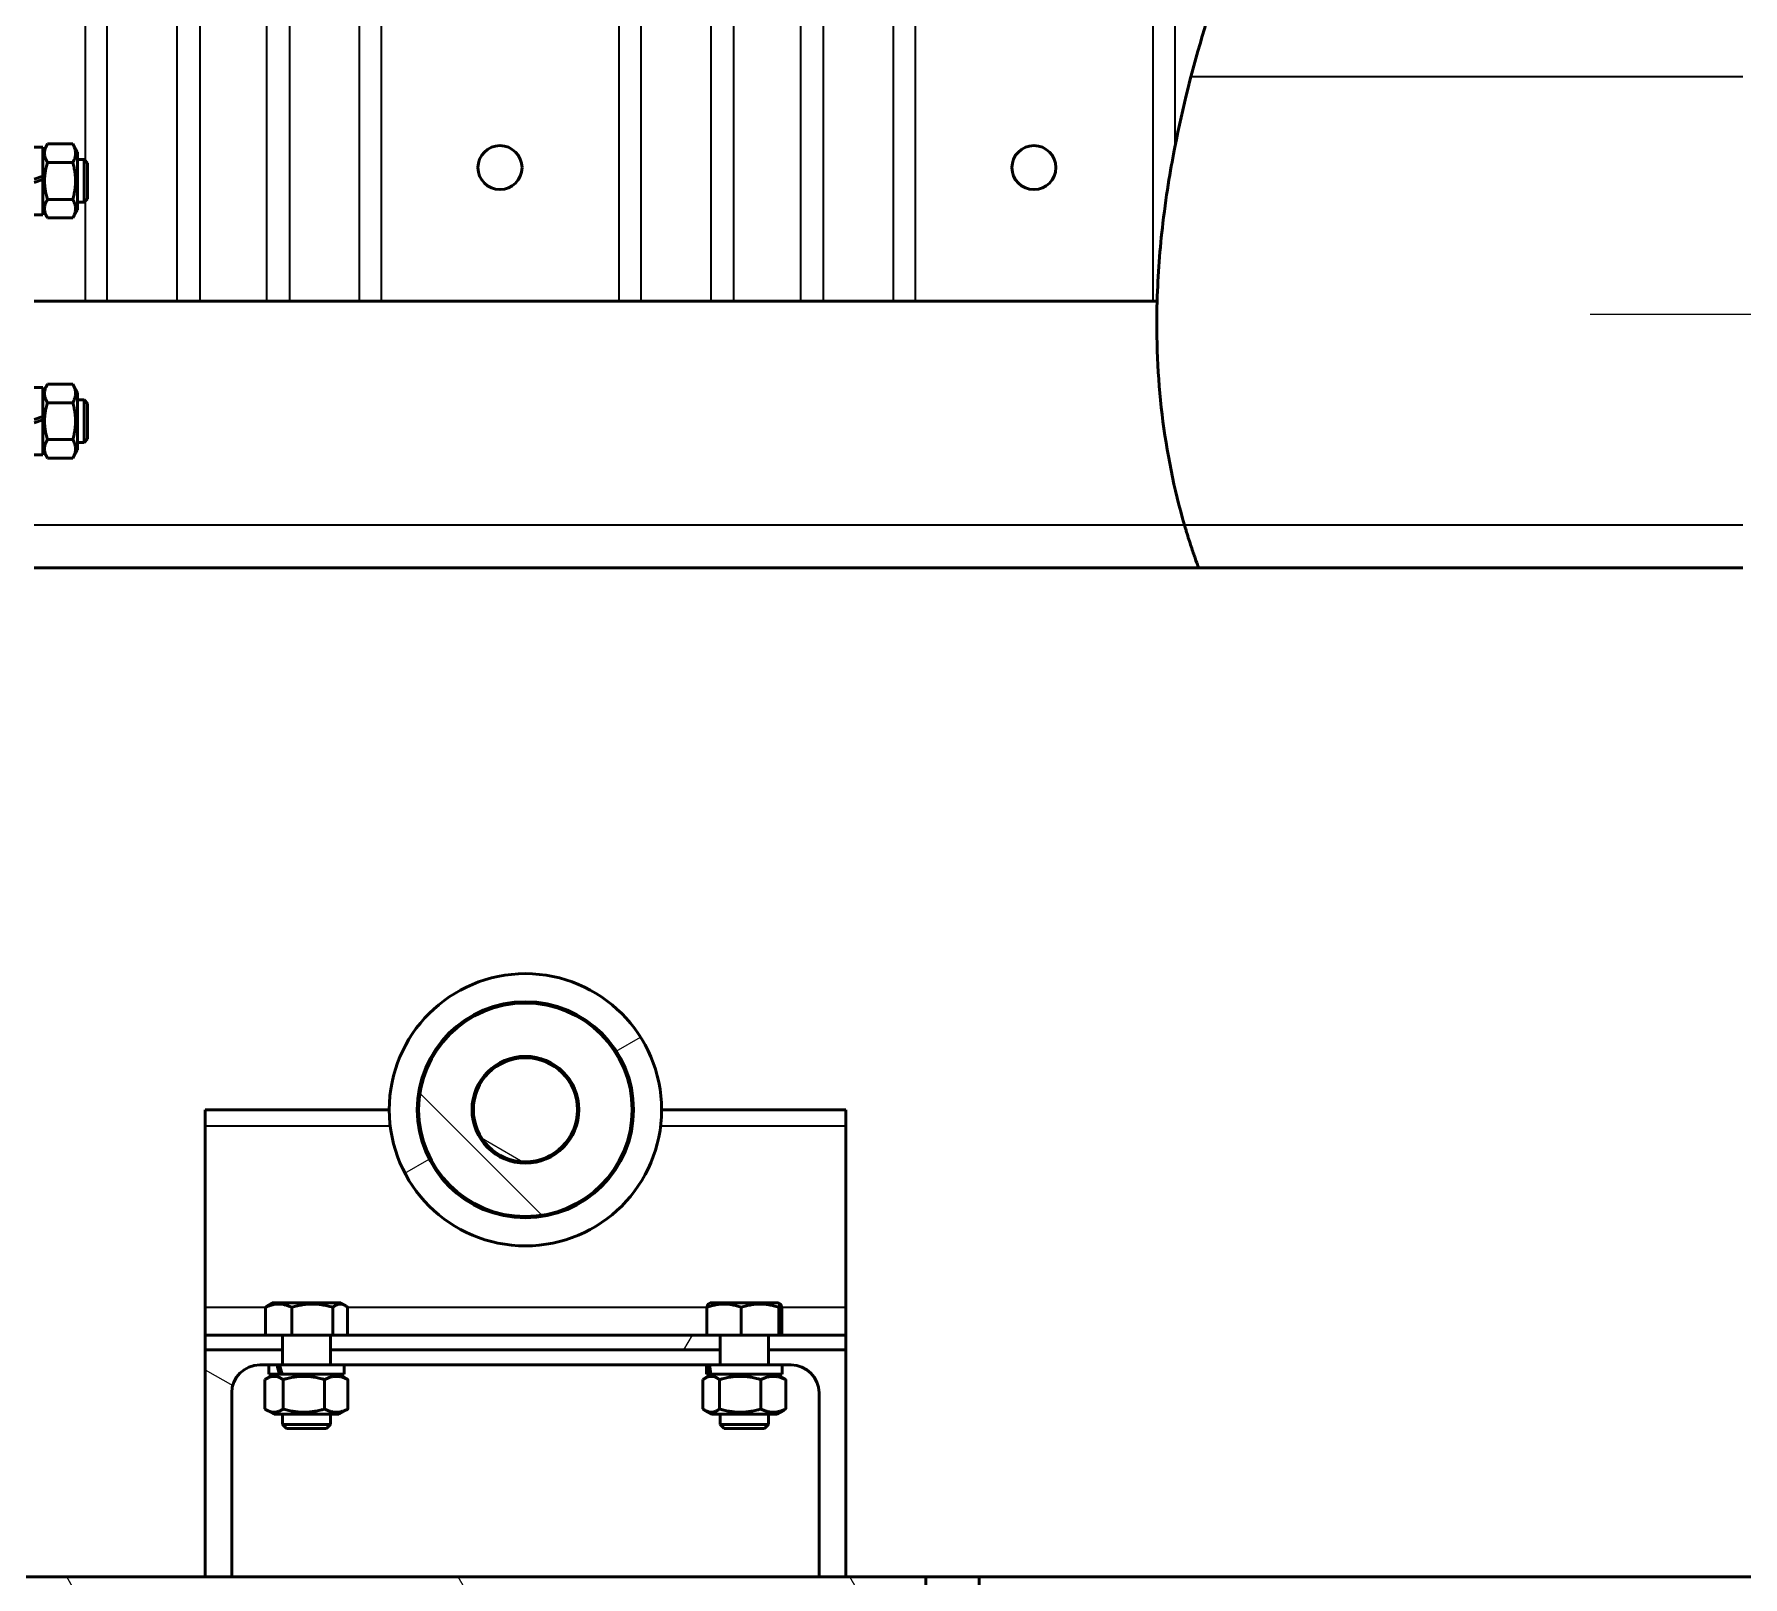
# Model space of a CAD drawing. Header units: millimetres. Extents: x 0 to 25230, y 0 to 17820.
# Drawn here: x 2067.3 to 2547.3, y 6309.6 to 6743.1 of the extents above; entities that cross this region are included whole.
import ezdxf

# ---------------------------------------------------------------- set-up
doc = ezdxf.new("R2010")
doc.units = ezdxf.units.MM
doc.header["$LTSCALE"] = 30
doc.linetypes.add('CHAIN', pattern=[0.7087, 0.4724, -0.0591, 0.1181, -0.0591])
for name, color, linetype, lineweight in [('Видимые тонкие (ГОСТ)', 7, 'Continuous', 35), ('Видимый контур (ГОСТ)', 7, 'Continuous', 50), ('Маркер центра (ГОСТ)', 7, 'Continuous', 25), ('Штриховка (ГОСТ)', 7, 'Continuous', 18)]:
    doc.layers.add(name, color=color, linetype=linetype, lineweight=lineweight)
pattern_1 = [(150.0002, (0, 0), (-47.6246, -82.4891), [])]
pattern_2 = [(60, (0, 0), (-82.4889, 47.625), [])]
pattern_3 = [(30, (0, 0), (-47.625, 82.4889), [])]

msp = doc.modelspace()

# ---------------------------------------------------------------- hatches: boundary and pattern name
at = {"layer": 'Штриховка (ГОСТ)'}
h = msp.add_hatch(dxfattribs=at)
h.set_pattern_fill('ANSI31', color=256, scale=762, angle=-14.999978, style=0)
h.set_pattern_definition(pattern_3)
edge = h.paths.add_edge_path()
edge.add_ellipse((2205.3456, 6440.8184), major_axis=(0, 38.25), ratio=1, start_angle=0, end_angle=360)
edge = h.paths.add_edge_path(flags=0)
edge.add_ellipse((2205.3456, 6440.8184), major_axis=(0, 30.375), ratio=1, start_angle=0, end_angle=360)
h = msp.add_hatch(dxfattribs=at)
h.set_pattern_fill('ANSI31', color=256, scale=762, angle=90.00021, style=0)
h.set_pattern_definition([(135.0002, (0, 0), (-67.3517, -67.3522), [])])
edge = h.paths.add_edge_path()
edge.add_ellipse((2205.3456, 6440.8184), major_axis=(0, 30), ratio=1, start_angle=0, end_angle=360)
edge = h.paths.add_edge_path(flags=0)
edge.add_ellipse((2205.3456, 6440.8184), major_axis=(0, 15), ratio=1, start_angle=0, end_angle=360)
h = msp.add_hatch(dxfattribs=at)
h.set_pattern_fill('ANSI31', color=256, scale=762, angle=105.000246, style=0)
h.set_pattern_definition(pattern_1)
edge = h.paths.add_edge_path()
edge.add_ellipse((2205.3456, 6440.8184), major_axis=(0, 14.625), ratio=1, start_angle=0, end_angle=360)
h = msp.add_hatch(dxfattribs=at)
h.set_pattern_fill('ANSI31', color=256, scale=762, angle=14.999978, style=0)
h.set_pattern_definition(pattern_2)
h.paths.add_polyline_path([(2115.3456, 6373.3184), (2137.0956, 6373.3184), (2137.0956, 6377.5184), (2132.305, 6377.5184), (2115.3456, 6377.5184)])
h = msp.add_hatch(dxfattribs=at)
h.set_pattern_fill('ANSI31', color=256, scale=762, angle=14.999978, style=0)
h.set_pattern_definition(pattern_2)
h.paths.add_polyline_path([(2150.5956, 6373.3184), (2260.0956, 6373.3184), (2260.0956, 6377.5184), (2256.3207, 6377.5184), (2155.3862, 6377.5184), (2151.2365, 6377.5184), (2150.5956, 6377.5184)])
h = msp.add_hatch(dxfattribs=at)
h.set_pattern_fill('ANSI31', color=256, scale=762, angle=14.999978, style=0)
h.set_pattern_definition(pattern_2)
h.paths.add_polyline_path([(2273.5956, 6373.3184), (2295.3456, 6373.3184), (2295.3456, 6377.5184), (2277.3705, 6377.5184), (2276.5167, 6377.5184), (2273.5956, 6377.5184)])
h = msp.add_hatch(dxfattribs=at)
h.set_pattern_fill('ANSI31', color=256, scale=762, angle=105.000246, style=0)
h.set_pattern_definition(pattern_1)
edge = h.paths.add_edge_path()
edge.add_line((2130.7206, 6369.1184), (2133.2331, 6369.1184))
edge.add_line((2133.2331, 6369.1184), (2135.5957, 6369.1184))
edge.add_line((2135.5957, 6369.1184), (2136.2958, 6369.1184))
edge.add_line((2136.2958, 6369.1184), (2137.0956, 6369.1184))
edge.add_line((2137.0956, 6369.1184), (2137.0956, 6373.3184))
edge.add_line((2137.0956, 6373.3184), (2115.3456, 6373.3184))
edge.add_line((2115.3456, 6373.3184), (2115.3456, 6309.5684))
edge.add_line((2115.3456, 6309.5684), (2122.7827, 6309.5684))
edge.add_ellipse((2118.3456, 6310.3184), major_axis=(0.75, 4.4371), ratio=1, start_angle=270, end_angle=279.594068)
edge.add_line((2122.8456, 6310.3184), (2122.8456, 6361.2434))
edge.add_ellipse((2130.7206, 6361.2434), major_axis=(0, 7.875), ratio=1, start_angle=0, end_angle=90, ccw=False)
h = msp.add_hatch(dxfattribs=at)
h.set_pattern_fill('ANSI31', color=256, scale=762, angle=105.000246, style=0)
h.set_pattern_definition(pattern_1)
h.paths.add_polyline_path([(2154.4581, 6369.1184), (2256.2331, 6369.1184), (2256.6813, 6369.1184), (2257.0326, 6369.1184), (2260.0956, 6369.1184), (2260.0956, 6373.3184), (2150.5956, 6373.3184), (2150.5956, 6369.1184)])
h = msp.add_hatch(dxfattribs=at)
h.set_pattern_fill('ANSI31', color=256, scale=762, angle=105.000246, style=0)
h.set_pattern_definition(pattern_1)
edge = h.paths.add_edge_path()
edge.add_line((2277.4581, 6369.1184), (2279.9706, 6369.1184))
edge.add_ellipse((2279.9706, 6361.2434), major_axis=(7.875, 0), ratio=1, start_angle=0, end_angle=90, ccw=False)
edge.add_line((2287.8456, 6361.2434), (2287.8456, 6310.3184))
edge.add_ellipse((2292.3456, 6310.3184), major_axis=(0, -4.5), ratio=1, start_angle=270, end_angle=279.594068)
edge.add_line((2287.9086, 6309.5684), (2295.3456, 6309.5684))
edge.add_line((2295.3456, 6309.5684), (2295.3456, 6373.3184))
edge.add_line((2295.3456, 6373.3184), (2273.5956, 6373.3184))
edge.add_line((2273.5956, 6373.3184), (2273.5956, 6369.1184))
edge.add_line((2273.5956, 6369.1184), (2277.4581, 6369.1184))
h = msp.add_hatch(dxfattribs=at)
h.set_pattern_fill('ANSI31', color=256, scale=762, angle=75.000175, style=0)
h.set_pattern_definition([(120.0002, (0, 0), (-82.4888, -47.6253), [])])
h.paths.add_polyline_path([(1838.9706, 6294.9434), (1836.1255, 6292.0983), (2317.8456, 6292.0983), (2317.8456, 6309.5684), (2295.3456, 6309.5684), (2287.9086, 6309.5684), (2122.7827, 6309.5684), (2115.3456, 6309.5684), (1923.3456, 6309.5684), (1923.3456, 6294.9434)])
h = msp.add_hatch(dxfattribs=at)
h.set_pattern_fill('ANSI31', color=256, scale=762, angle=-14.999978, style=0)
h.set_pattern_definition(pattern_3)
h.paths.add_polyline_path([(2317.8456, 6116.8184), (2332.8456, 6116.8184), (2332.8456, 6309.5684), (2317.8456, 6309.5684), (2317.8456, 6292.0983), (2317.8456, 6134.2885)])

# ---------------------------------------------------------------- linework, layer by layer
at = {"layer": 'Видимые тонкие (ГОСТ)'}
for p, q in [((2087.7966, 8415.5684), (2087.7966, 6668.0684)), ((2107.4453, 8415.5684), (2107.4453, 6668.0684)), ((2113.8473, 8415.5684), (2113.8473, 6668.0684)), ((2132.6321, 8415.5684), (2132.6321, 6668.0684)), ((2139.0342, 8415.5684), (2139.0342, 6668.0684)), ((2158.6829, 8415.5684), (2158.6829, 6668.0684)), ((2164.8456, 8415.5684), (2164.8456, 6668.0684)), ((2231.6338, 8415.5684), (2231.6338, 6668.0684)), ((2237.7966, 8415.5684), (2237.7966, 6668.0684)), ((2257.4453, 8415.5684), (2257.4453, 6668.0684)), ((2263.8473, 8415.5684), (2263.8473, 6668.0684)), ((2282.6321, 8415.5684), (2282.6321, 6668.0684)), ((2289.0342, 8415.5684), (2289.0342, 6668.0684)), ((2308.6828, 8415.5684), (2308.6828, 6668.0684)), ((2314.8456, 8415.5684), (2314.8456, 6668.0684)), ((2381.6338, 8415.5684), (2381.6338, 6668.0684)), ((2387.7966, 8415.5684), (2387.7966, 6711.345)), ((2081.6338, 8353.6067), (2081.6338, 6707.5302)), ((2547.3456, 6731.0684), (2392.3116, 6731.0684)), ((2081.6338, 6696.1067), (2081.6338, 6668.0684)), ((2390.5205, 6605.0684), (2067.3456, 6605.0684)), ((2547.3456, 6605.0684), (2390.5205, 6605.0684)), ((2115.3456, 6436.3184), (2167.3612, 6436.3184)), ((2243.33, 6436.3184), (2295.3456, 6436.3184)), ((2115.3456, 6385.3934), (2132.3945, 6385.3934)), ((2155.2967, 6385.3934), (2256.3391, 6385.3934)), ((2277.3521, 6385.3934), (2295.3456, 6385.3934))]:
    msp.add_line(p, q, dxfattribs=at)
at = {"layer": 'Видимый контур (ГОСТ)'}
for p, q in [((2067.3456, 6711.3059), (2069.7456, 6711.3059)), ((2069.7456, 6709.9184), (2071.0691, 6712.2107)), ((2069.7456, 6711.3059), (2069.7456, 6703.172)), ((2078.1721, 6712.2107), (2071.0691, 6712.2107)), ((2079.4956, 6709.9184), (2078.1721, 6712.2107)), ((2078.1721, 6707.0146), (2071.0691, 6707.0146)), ((2079.4956, 6693.7184), (2079.4956, 6709.9184)), ((2079.4956, 6707.8184), (2081.3456, 6707.8184)), ((2081.3456, 6695.8184), (2081.3456, 6707.8184)), ((2082.3456, 6706.8184), (2081.3456, 6707.8184)), ((2082.3456, 6706.8184), (2082.3456, 6696.8184)), ((2069.7456, 6703.172), (2067.3456, 6702.2984)), ((2067.3456, 6701.3384), (2069.7456, 6702.212)), ((2069.7456, 6703.172), (2069.7456, 6702.212)), ((2069.7456, 6702.212), (2069.7456, 6692.3309)), ((2078.1721, 6696.6223), (2071.0691, 6696.6223)), ((2082.3456, 6696.8184), (2081.3456, 6695.8184)), ((2067.3456, 6692.3309), (2069.7456, 6692.3309)), ((2069.7456, 6693.7184), (2071.0691, 6691.4261)), ((2078.1721, 6691.4261), (2071.0691, 6691.4261)), ((2079.4956, 6693.7184), (2078.1721, 6691.4261)), ((2079.4956, 6695.8184), (2081.3456, 6695.8184)), ((2081.6338, 6668.0684), (2067.3456, 6668.0684)), ((2087.7966, 6668.0684), (2081.6338, 6668.0684)), ((2107.4453, 6668.0684), (2087.7966, 6668.0684)), ((2107.4453, 6668.0684), (2113.8473, 6668.0684)), ((2132.6321, 6668.0684), (2113.8473, 6668.0684)), ((2132.6321, 6668.0684), (2139.0342, 6668.0684)), ((2158.6829, 6668.0684), (2139.0342, 6668.0684)), ((2164.8456, 6668.0684), (2158.6829, 6668.0684)), ((2231.6338, 6668.0684), (2164.8456, 6668.0684)), ((2237.7966, 6668.0684), (2231.6338, 6668.0684)), ((2257.4453, 6668.0684), (2237.7966, 6668.0684)), ((2257.4453, 6668.0684), (2263.8473, 6668.0684)), ((2282.6321, 6668.0684), (2263.8473, 6668.0684)), ((2282.6321, 6668.0684), (2289.0342, 6668.0684)), ((2308.6828, 6668.0684), (2289.0342, 6668.0684)), ((2314.8456, 6668.0684), (2308.6828, 6668.0684)), ((2381.6338, 6668.0684), (2314.8456, 6668.0684)), ((2382.8197, 6668.0684), (2381.6338, 6668.0684)), ((2067.3456, 6643.8059), (2069.7456, 6643.8059)), ((2069.7456, 6642.4184), (2071.0691, 6644.7107)), ((2069.7456, 6643.8059), (2069.7456, 6635.672)), ((2078.1721, 6644.7107), (2071.0691, 6644.7107)), ((2079.4956, 6642.4184), (2078.1721, 6644.7107)), ((2078.1721, 6639.5146), (2071.0691, 6639.5146)), ((2079.4956, 6626.2184), (2079.4956, 6642.4184)), ((2079.4956, 6640.3184), (2081.3456, 6640.3184)), ((2081.3456, 6628.3184), (2081.3456, 6640.3184)), ((2082.3456, 6639.3184), (2081.3456, 6640.3184)), ((2082.3456, 6639.3184), (2082.3456, 6629.3184)), ((2069.7456, 6635.672), (2067.3456, 6634.7984)), ((2067.3456, 6633.8384), (2069.7456, 6634.712)), ((2069.7456, 6635.672), (2069.7456, 6634.712)), ((2069.7456, 6634.712), (2069.7456, 6624.8309)), ((2078.1721, 6629.1223), (2071.0691, 6629.1223)), ((2082.3456, 6629.3184), (2081.3456, 6628.3184)), ((2067.3456, 6624.8309), (2069.7456, 6624.8309)), ((2069.7456, 6626.2184), (2071.0691, 6623.9261)), ((2079.4956, 6626.2184), (2078.1721, 6623.9261)), ((2079.4956, 6628.3184), (2081.3456, 6628.3184)), ((2078.1721, 6623.9261), (2071.0691, 6623.9261)), ((2394.4687, 6593.0684), (2067.3456, 6593.0684)), ((2547.3456, 6593.0684), (2394.4687, 6593.0684)), ((2115.3456, 6440.8184), (2167.0956, 6440.8184)), ((2115.3456, 6440.8184), (2115.3456, 6436.3184)), ((2243.5956, 6440.8184), (2295.3456, 6440.8184)), ((2295.3456, 6440.8184), (2295.3456, 6436.3184)), ((2115.3456, 6385.3934), (2115.3456, 6436.3184)), ((2295.3456, 6385.3934), (2295.3456, 6436.3184)), ((2115.3456, 6377.5184), (2115.3456, 6385.3934)), ((2132.305, 6385.3218), (2132.305, 6377.5184)), ((2134.2269, 6386.5184), (2133.0155, 6385.819)), ((2134.2269, 6386.5184), (2153.4644, 6386.5184)), ((2139.6959, 6385.3218), (2139.6959, 6377.5184)), ((2151.2365, 6385.3218), (2151.2365, 6377.5184)), ((2153.4644, 6386.5184), (2154.6758, 6385.819)), ((2155.3862, 6385.3218), (2155.3862, 6377.5184)), ((2256.3207, 6385.3218), (2256.3207, 6377.5184)), ((2257.2269, 6386.5184), (2256.6935, 6386.2105)), ((2257.2269, 6386.5184), (2276.4644, 6386.5184)), ((2265.9918, 6385.3218), (2265.9918, 6377.5184)), ((2276.4644, 6386.5184), (2276.9977, 6386.2105)), ((2276.5167, 6385.3218), (2276.5167, 6377.5184)), ((2277.3705, 6385.3218), (2277.3705, 6377.5184)), ((2295.3456, 6377.5184), (2295.3456, 6385.3934)), ((2132.305, 6377.5184), (2115.3456, 6377.5184)), ((2115.3456, 6377.5184), (2115.3456, 6373.3184)), ((2139.6959, 6377.5184), (2132.305, 6377.5184)), ((2137.0956, 6377.5184), (2137.0956, 6369.1184)), ((2151.2365, 6377.5184), (2139.6959, 6377.5184)), ((2150.5956, 6377.5184), (2150.5956, 6369.1184)), ((2155.3862, 6377.5184), (2151.2365, 6377.5184)), ((2256.3207, 6377.5184), (2155.3862, 6377.5184)), ((2265.9918, 6377.5184), (2256.3207, 6377.5184)), ((2260.0956, 6377.5184), (2260.0956, 6369.1184)), ((2276.5167, 6377.5184), (2265.9918, 6377.5184)), ((2273.5956, 6377.5184), (2273.5956, 6369.1184)), ((2277.3705, 6377.5184), (2276.5167, 6377.5184)), ((2295.3456, 6377.5184), (2277.3705, 6377.5184)), ((2295.3456, 6373.3184), (2295.3456, 6377.5184)), ((2137.0956, 6373.3184), (2115.3456, 6373.3184)), ((2115.3456, 6373.3184), (2115.3456, 6309.5684)), ((2115.3456, 6373.3184), (2137.0956, 6373.3184)), ((2260.0956, 6373.3184), (2150.5956, 6373.3184)), ((2150.5956, 6373.3184), (2260.0956, 6373.3184)), ((2295.3456, 6373.3184), (2273.5956, 6373.3184)), ((2273.5956, 6373.3184), (2295.3456, 6373.3184)), ((2295.3456, 6309.5684), (2295.3456, 6373.3184)), ((2130.7206, 6369.1184), (2133.2331, 6369.1184)), ((2132.1856, 6356.7323), (2132.1856, 6365.0045)), ((2134.7331, 6366.4934), (2132.599, 6365.2613)), ((2135.5957, 6369.1184), (2133.2331, 6369.1184)), ((2133.2331, 6369.1184), (2133.2331, 6366.4934)), ((2136.2295, 6366.4934), (2133.2331, 6366.4934)), ((2135.5957, 6369.1184), (2136.2958, 6369.1184)), ((2137.0004, 6366.4934), (2136.2295, 6366.4934)), ((2154.4581, 6369.1184), (2136.2958, 6369.1184)), ((2154.4581, 6366.4934), (2137.0004, 6366.4934)), ((2137.2751, 6356.7323), (2137.2751, 6365.0045)), ((2148.9351, 6356.7323), (2148.9351, 6365.0045)), ((2152.9581, 6366.4934), (2155.0922, 6365.2613)), ((2154.4581, 6369.1184), (2256.2331, 6369.1184)), ((2154.4581, 6369.1184), (2154.4581, 6366.4934)), ((2155.5056, 6356.7323), (2155.5056, 6365.0045)), ((2255.23, 6356.7323), (2255.23, 6365.0045)), ((2257.7331, 6366.4934), (2255.8071, 6365.3815)), ((2256.6813, 6369.1184), (2256.2331, 6369.1184)), ((2256.2331, 6369.1184), (2256.2331, 6366.4934)), ((2256.997, 6366.4934), (2256.2331, 6366.4934)), ((2256.6813, 6369.1184), (2257.0326, 6369.1184)), ((2257.4378, 6366.4934), (2256.997, 6366.4934)), ((2277.4581, 6369.1184), (2257.0326, 6369.1184)), ((2277.4581, 6366.4934), (2257.4378, 6366.4934)), ((2259.887, 6356.7323), (2259.887, 6365.0045)), ((2271.5025, 6356.7323), (2271.5025, 6365.0045)), ((2275.9581, 6366.4934), (2277.8841, 6365.3815)), ((2277.4581, 6369.1184), (2279.9706, 6369.1184)), ((2277.4581, 6369.1184), (2277.4581, 6366.4934)), ((2278.4612, 6356.7323), (2278.4612, 6365.0045)), ((2122.8456, 6310.3184), (2122.8456, 6361.2434)), ((2287.8456, 6361.2434), (2287.8456, 6310.3184)), ((2134.7331, 6355.2434), (2132.599, 6356.4756)), ((2134.7331, 6355.2434), (2152.9581, 6355.2434)), ((2137.0956, 6355.2434), (2137.0956, 6352.3934)), ((2150.5956, 6355.2434), (2150.5956, 6352.3934)), ((2152.9581, 6355.2434), (2155.0922, 6356.4756)), ((2257.7331, 6355.2434), (2255.8071, 6356.3554)), ((2257.7331, 6355.2434), (2275.9581, 6355.2434)), ((2260.0956, 6355.2434), (2260.0956, 6352.3934)), ((2273.5956, 6355.2434), (2273.5956, 6352.3934)), ((2275.9581, 6355.2434), (2277.8841, 6356.3554)), ((2137.0956, 6352.3934), (2150.5956, 6352.3934)), ((2138.2206, 6351.2684), (2137.0956, 6352.3934)), ((2149.4706, 6351.2684), (2138.2206, 6351.2684)), ((2149.4706, 6351.2684), (2150.5956, 6352.3934)), ((2260.0956, 6352.3934), (2273.5956, 6352.3934)), ((2261.2206, 6351.2684), (2260.0956, 6352.3934)), ((2272.4706, 6351.2684), (2261.2206, 6351.2684)), ((2272.4706, 6351.2684), (2273.5956, 6352.3934)), ((2317.8456, 6309.5684), (1923.3456, 6309.5684)), ((2115.3456, 6309.5684), (2122.7827, 6309.5684)), ((2317.8456, 6292.0983), (2317.8456, 6309.5684)), ((2332.8456, 6309.5684), (2317.8456, 6309.5684)), ((2317.8456, 6309.5684), (2317.8456, 6116.8184)), ((2332.8456, 6116.8184), (2332.8456, 6309.5684)), ((2332.8456, 6309.5684), (6646.8456, 6309.5684))]:
    msp.add_line(p, q, dxfattribs=at)
for centre, radius in [((2198.1988, 6705.5684), 6.1913), ((2348.1988, 6705.5684), 6.1913), ((2205.3456, 6440.8184), 38.25), ((2205.3456, 6440.8184), 30.375), ((2205.3456, 6440.8184), 30), ((2205.3456, 6440.8184), 15), ((2205.3456, 6440.8184), 14.625)]:
    msp.add_circle(centre, radius, dxfattribs=at)
for centre, radius, start, end in [((2130.7206, 6361.2434), 7.875, 90, 180), ((2279.9706, 6361.2434), 7.875, 0, 90), ((2118.3456, 6310.3184), 4.5, 350.405932, 0), ((2292.3456, 6310.3184), 4.5, 180, 189.594068)]:
    msp.add_arc(centre, radius, start, end, dxfattribs=at)
for centre, major_axis, ratio, start_param, end_param in [((2143.8456, 6367.676), (-7.5849, 29.0933), 0.25512775, 1.45488937, 1.54494867), ((2143.8456, 6370.5609), (-7.5849, 29.0933), 0.25512775, 1.5538697, 1.64433391), ((2266.8456, 6367.676), (-4.0109, 29.1262), 0.33733754, 1.47488533, 1.56494463), ((2266.8456, 6370.5609), (-4.0109, 29.1262), 0.33733754, 1.57386566, 1.66432987)]:
    msp.add_ellipse(centre, major_axis=major_axis, ratio=ratio, start_param=start_param, end_param=end_param, dxfattribs=at)
for points in [[(2387.7966, 6711.345), (2392.1425, 6733.5095), (2399.005, 6755.5155), (2407.4454, 6777.9163)], [(2390.5205, 6605.0684), (2384.5651, 6625.5238), (2382.221, 6646.7045), (2382.8197, 6668.0684)]]:
    msp.add_open_spline(points, degree=3, dxfattribs=at)
for points, weights in [([(2071.0691, 6712.2107), (2069.5691, 6709.6127), (2071.0691, 6707.0146)], [1, 1.15470053838, 1]), ([(2078.1721, 6707.0146), (2079.6721, 6709.6127), (2078.1721, 6712.2107)], [1, 1.15470053838, 1]), ([(2071.0691, 6707.0146), (2069.5691, 6701.8184), (2071.0691, 6696.6223)], [1, 1.15470053838, 1]), ([(2078.1721, 6696.6223), (2079.6721, 6701.8184), (2078.1721, 6707.0146)], [1, 1.15470053838, 1]), ([(2071.0691, 6696.6223), (2069.5691, 6694.0242), (2071.0691, 6691.4261)], [1, 1.15470053838, 1]), ([(2078.1721, 6691.4261), (2079.6721, 6694.0242), (2078.1721, 6696.6223)], [1, 1.15470053838, 1]), ([(2071.0691, 6644.7107), (2069.5691, 6642.1127), (2071.0691, 6639.5146)], [1, 1.15470053838, 1]), ([(2078.1721, 6639.5146), (2079.6721, 6642.1127), (2078.1721, 6644.7107)], [1, 1.15470053838, 1]), ([(2071.0691, 6639.5146), (2069.5691, 6634.3184), (2071.0691, 6629.1223)], [1, 1.15470053838, 1]), ([(2078.1721, 6629.1223), (2079.6721, 6634.3184), (2078.1721, 6639.5146)], [1, 1.15470053838, 1]), ([(2071.0691, 6629.1223), (2069.5691, 6626.5242), (2071.0691, 6623.9261)], [1, 1.15470053838, 1]), ([(2078.1721, 6623.9261), (2079.6721, 6626.5242), (2078.1721, 6629.1223)], [1, 1.15470053838, 1]), ([(2132.305, 6385.3218), (2136.0005, 6387.0093), (2139.6959, 6385.3218)], [1.16025403784, 1.33974596216, 1.16025403784]), ([(2133.0155, 6385.819), (2132.6738, 6385.6218), (2132.305, 6385.3218)], [1.20793712199, 1.18855918736, 1.16025403784]), ([(2139.6959, 6385.3218), (2145.4662, 6387.0093), (2151.2365, 6385.3218)], [1.16025403784, 1.33974596216, 1.16025403784]), ([(2151.2365, 6385.3218), (2153.3114, 6387.0093), (2155.3862, 6385.3218)], [1.16025403784, 1.33974596216, 1.16025403784]), ([(2256.3207, 6385.3218), (2261.1562, 6387.0093), (2265.9918, 6385.3218)], [1.16025403784, 1.33974596216, 1.16025403784]), ([(2256.6935, 6386.2105), (2256.5202, 6386.1105), (2256.3207, 6385.3218)], [1.24832875992, 1.23775308002, 1.16025403784]), ([(2265.9918, 6385.3218), (2271.2542, 6387.0093), (2276.5167, 6385.3218)], [1.16025403784, 1.33974596216, 1.16025403784]), ([(2276.5167, 6385.3218), (2276.9436, 6387.0093), (2277.3705, 6385.3218)], [1.16025403784, 1.33974596216, 1.16025403784]), ([(2137.2751, 6365.0045), (2134.7303, 6366.692), (2132.1856, 6365.0045)], [1, 1.15470053838, 1]), ([(2148.9351, 6365.0045), (2143.1051, 6366.692), (2137.2751, 6365.0045)], [1, 1.15470053838, 1]), ([(2155.5056, 6365.0045), (2152.2204, 6366.692), (2148.9351, 6365.0045)], [1, 1.15470053838, 1]), ([(2155.0922, 6365.2613), (2155.2949, 6365.1443), (2155.5056, 6365.0045)], [1.02081106985, 1.01121916993, 1]), ([(2259.887, 6365.0045), (2257.5585, 6366.692), (2255.23, 6365.0045)], [1, 1.15470053838, 1]), ([(2271.5025, 6365.0045), (2265.6947, 6366.692), (2259.887, 6365.0045)], [1, 1.15470053838, 1]), ([(2278.4612, 6365.0045), (2274.9819, 6366.692), (2271.5025, 6365.0045)], [1, 1.15470053838, 1]), ([(2277.8841, 6365.3815), (2278.1644, 6365.2197), (2278.4612, 6365.0045)], [1.03084840798, 1.01737584562, 1]), ([(2132.1856, 6356.7323), (2134.7303, 6355.0448), (2137.2751, 6356.7323)], [1, 1.15470053838, 1]), ([(2137.2751, 6356.7323), (2143.1051, 6355.0448), (2148.9351, 6356.7323)], [1, 1.15470053838, 1]), ([(2148.9351, 6356.7323), (2152.2204, 6355.0448), (2155.5056, 6356.7323)], [1, 1.15470053838, 1]), ([(2155.5056, 6356.7323), (2155.2949, 6356.5926), (2155.0922, 6356.4756)], [1, 1.01121916993, 1.02081106985]), ([(2255.23, 6356.7323), (2257.5585, 6355.0448), (2259.887, 6356.7323)], [1, 1.15470053838, 1]), ([(2259.887, 6356.7323), (2265.6947, 6355.0448), (2271.5025, 6356.7323)], [1, 1.15470053838, 1]), ([(2271.5025, 6356.7323), (2274.9819, 6355.0448), (2278.4612, 6356.7323)], [1, 1.15470053838, 1]), ([(2278.4612, 6356.7323), (2278.1644, 6356.5172), (2277.8841, 6356.3554)], [1, 1.01737584562, 1.03084840798])]:
    msp.add_rational_spline(points, weights, degree=2, dxfattribs=at)
for points, knots in [([(2382.8197, 6668.0684), (2383.0272, 6675.4746), (2383.5904, 6682.8289), (2385.4919, 6699.0086), (2386.7952, 6706.2377), (2387.7966, 6711.345)], [0, 0, 0, 0, 2.96364031, 2.96364031, 6.70686996, 6.70686996, 6.70686996, 6.70686996]), ([(2394.4687, 6593.0684), (2394.4687, 6593.0684), (2394.3976, 6593.2607), (2394.0903, 6594.1041), (2393.8233, 6594.8421), (2393.1648, 6596.7237), (2392.7836, 6597.8375), (2391.9593, 6600.3458), (2391.5201, 6601.731), (2390.9826, 6603.5055), (2390.8806, 6603.8459), (2390.7295, 6604.3555), (2390.6799, 6604.5236), (2390.606, 6604.7756), (2390.5815, 6604.8592), (2390.5449, 6604.9847), (2390.5327, 6605.0266), (2390.5205, 6605.0684)], [3.95555101, 3.95555101, 3.95555101, 3.95555101, 4.45398751, 4.45398751, 5.07171759, 5.07171759, 5.66788625, 5.66788625, 6.27469696, 6.27469696, 6.41747576, 6.41747576, 6.48762074, 6.48762074, 6.52243603, 6.52243603, 6.53986237, 6.53986237, 6.53986237, 6.53986237])]:
    msp.add_open_spline(points, degree=3, knots=knots, dxfattribs=at)
at = {"layer": 'Маркер центра (ГОСТ)', "linetype": 'CHAIN', "ltscale": 4.087594}
msp.add_line((2725.2194, 6664.3184), (2504.4719, 6664.3184), dxfattribs=at)

doc.saveas('drawing.dxf')
